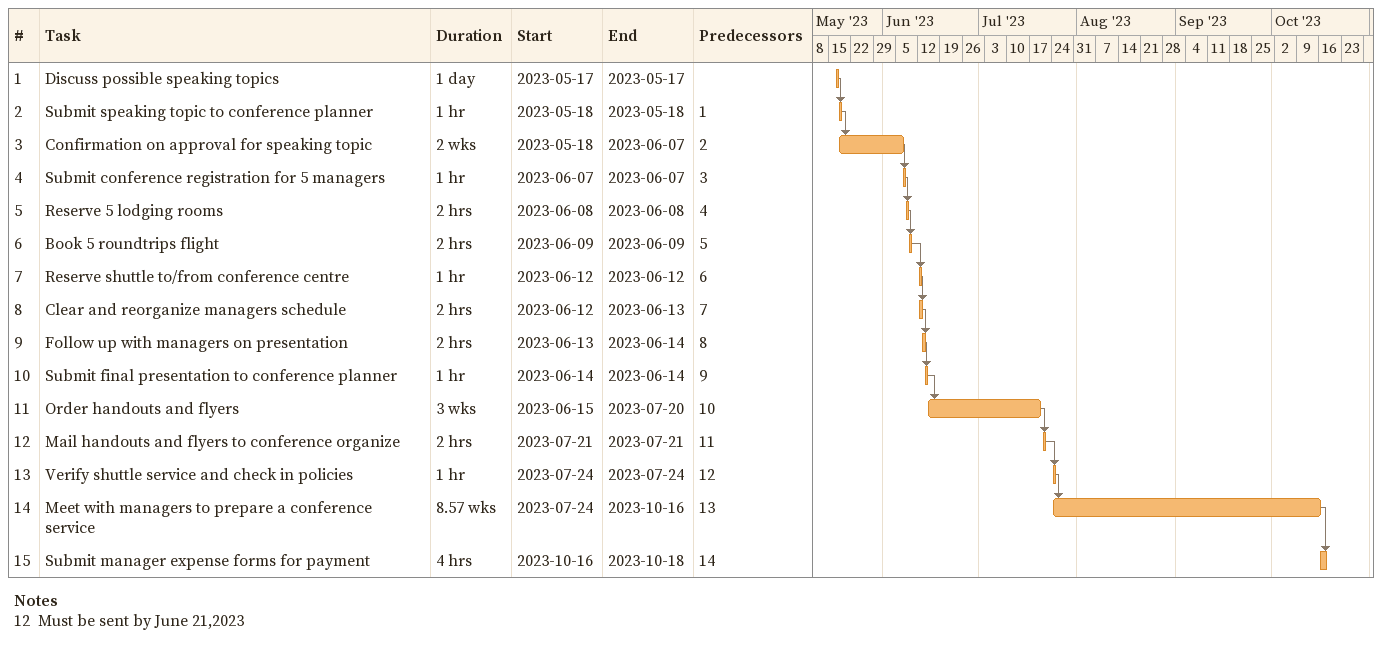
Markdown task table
| ID | Task | Duration | Start | Finish | Predecessors |
|---|---|---|---|---|---|
| 1 | Discuss possible speaking topics | 1d | 2023-05-17 | 2023-05-17 |  |
| 2 | Submit speaking topic to conference planner | 1h | 2023-05-18 | 2023-05-18 | 1 |
| 3 | Confirmation on approval for speaking topic | 2w | 2023-05-18 | 2023-06-07 | 2 |
| 4 | Submit conference registration for 5 managers | 1h | 2023-06-07 | 2023-06-07 | 3 |
| 5 | Reserve 5 lodging rooms | 2h | 2023-06-08 | 2023-06-08 | 4 |
| 6 | Book 5 roundtrips flight | 2h | 2023-06-09 | 2023-06-09 | 5 |
| 7 | Reserve shuttle to/from conference centre | 1h | 2023-06-12 | 2023-06-12 | 6 |
| 8 | Clear and reorganize managers schedule | 2h | 2023-06-12 | 2023-06-13 | 7 |
| 9 | Follow up with managers on presentation | 2h | 2023-06-13 | 2023-06-14 | 8 |
| 10 | Submit final presentation to conference planner | 1h | 2023-06-14 | 2023-06-14 | 9 |
| 11 | Order handouts and flyers | 3w | 2023-06-15 | 2023-07-20 | 10 |
| 12 | Mail handouts and flyers to conference organize | 2h | 2023-07-21 | 2023-07-21 | 11 |
| 13 | Verify shuttle service and check in policies | 1h | 2023-07-24 | 2023-07-24 | 12 |
| 14 | Meet with managers to prepare a conference service | 8.57w | 2023-07-24 | 2023-10-16 | 13 |
| 15 | Submit manager expense forms for payment | 4h | 2023-10-16 | 2023-10-18 | 14 |

Notes
- 12: Must be sent by June 21,2023
